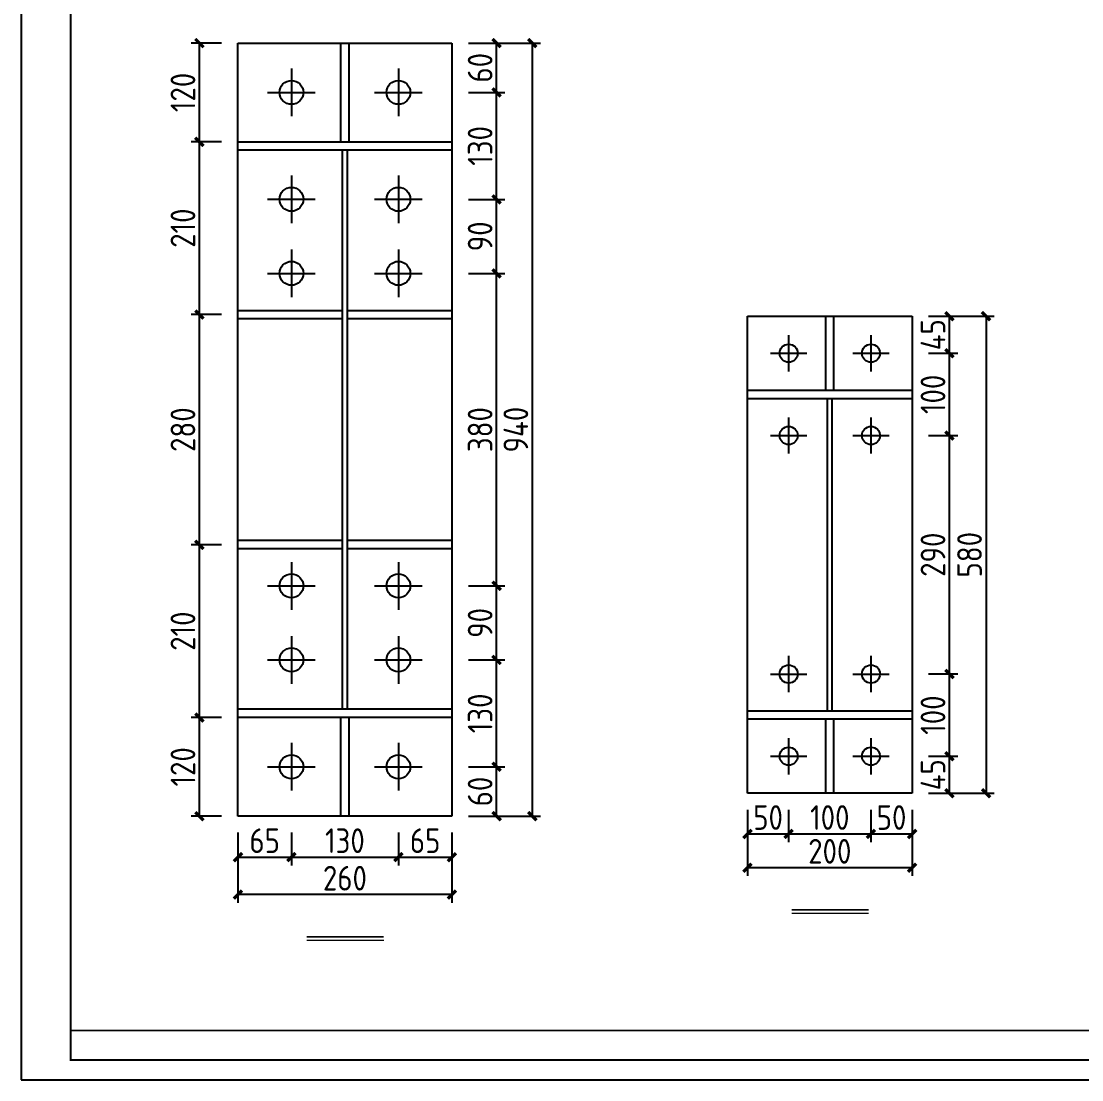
# Model space of a CAD drawing. Extents: x -41778 to 305453, y -85562 to 95360.
# Drawn here: x 104578 to 117465, y -58227 to -45356 of the extents above; entities that cross this region are included whole.
import ezdxf

# ---------------------------------------------------------------- set-up
doc = ezdxf.new("R2010")
doc.units = 0
doc.header["$LTSCALE"] = 1000
doc.header["$MEASUREMENT"] = 0
doc.layers.add('_TCH_MASK', color=7, linetype='Continuous')
doc.layers.add('PUB_TITLE', color=4, linetype='Continuous')
doc.styles.get("Standard").update_dxf_attribs({"font": 'gbenor.shx', "bigfont": 'gbcbig.shx'})
doc.dimstyles.get("Standard").update_dxf_attribs({"dimscale": 100, "dimtxt": 3.5, "dimasz": 1, "dimexe": 2.5, "dimexo": 3, "dimgap": 1.5, "dimtad": 1, "dimdec": 0, "dimzin": 0, "dimdsep": 46, "dimtxsty": 'Standard', "dimblk": 'ARCHTICK', "dimcen": 0.09, "dimadec": 0, "dimazin": 0, "dimtfac": 1, "dimtdec": 0, "dimtix": 1, "dimtmove": 2, "dimatfit": 3, "dimfxl": 1, "dimtolj": 1, "dimtzin": 0, "dimarcsym": 0})

# ---------------------------------------------------------------- blocks, each defined once
blk = doc.blocks.new('新块')
at = {"layer": 'PUB_TITLE'}
blk.add_lwpolyline([(-47560, 0), (0, 0), (0, 33640), (-47560, 33640)], close=True, dxfattribs=at)
at = {"layer": 'PUB_TITLE', "const_width": 40}
blk.add_lwpolyline([(-46560, 400), (-400, 400), (-400, 33240), (-46560, 33240)], close=True, dxfattribs=at)
at = {"layer": 'PUB_TITLE', "const_width": 32}
blk.add_lwpolyline([(-400, 1000), (-46560, 1000)], dxfattribs=at)
for tag, p in [('审定人', (-8147, 838)), ('校对', (-6621, 837)), ('工程名称', (-5026, 781)), ('阶段', (-810, 832)), ('审核人', (-8147, 641)), ('设计负责人', (-6745, 649)), ('图名', (-3347, 649)), ('日期', (-905, 632)), ('项目负责人', (-8228, 444)), ('设计人', (-6659, 447)), ('项目名称', (-5026, 479)), ('图号', (-1657, 502)), ('比例', (-810, 446))]:
    blk.add_attdef(tag, p, '', height=120)
blk = doc.blocks.new('_ArchTick')
at = {"color": 0, "linetype": 'ByBlock', "const_width": 0.4}
blk.add_lwpolyline([(-0.5, -0.5), (0.5, 0.5)], dxfattribs=at)
blk = doc.blocks.new('*D282')
at = {"layer": '_TCH_MASK', "color": 0, "lineweight": -2}
for p, q in [((107211, -55222), (107211, -55620)), ((107861, -55222), (107861, -55620)), ((107211, -55520), (107861, -55520))]:
    blk.add_line(p, q, dxfattribs=at)
at = {"layer": 'Defpoints', "color": 0}
for p in [(107211, -55022), (107861, -55022), (107861, -55520)]:
    blk.add_point(p, dxfattribs=at)
at = {"layer": '_TCH_MASK', "color": 0, "lineweight": -2, "xscale": 100, "yscale": 100, "zscale": 100, "rotation": 180}
blk.add_blockref('_ArchTick', (107211, -55520), dxfattribs=at)
at = {"layer": '_TCH_MASK', "color": 0, "lineweight": -2, "xscale": 100, "yscale": 100, "zscale": 100}
blk.add_blockref('_ArchTick', (107861, -55520), dxfattribs=at)
at = {"layer": '_TCH_MASK', "color": 0, "lineweight": 15, "insert": (107536, -55320), "char_height": 300, "attachment_point": 5}
blk.add_mtext('\\A1;65', dxfattribs=at)
blk = doc.blocks.new('*D283')
at = {"layer": '_TCH_MASK', "color": 0, "lineweight": -2}
for p, q in [((107861, -55222), (107861, -55620)), ((109161, -55222), (109161, -55620)), ((107861, -55520), (109161, -55520))]:
    blk.add_line(p, q, dxfattribs=at)
at = {"layer": 'Defpoints', "color": 0}
for p in [(107861, -55022), (109161, -55022), (109161, -55520)]:
    blk.add_point(p, dxfattribs=at)
at = {"layer": '_TCH_MASK', "color": 0, "lineweight": -2, "xscale": 100, "yscale": 100, "zscale": 100, "rotation": 180}
blk.add_blockref('_ArchTick', (107861, -55520), dxfattribs=at)
at = {"layer": '_TCH_MASK', "color": 0, "lineweight": -2, "xscale": 100, "yscale": 100, "zscale": 100}
blk.add_blockref('_ArchTick', (109161, -55520), dxfattribs=at)
at = {"layer": '_TCH_MASK', "color": 0, "lineweight": 15, "insert": (108511, -55320), "char_height": 300, "attachment_point": 5}
blk.add_mtext('\\A1;130', dxfattribs=at)
blk = doc.blocks.new('*D284')
at = {"layer": '_TCH_MASK', "color": 0, "lineweight": -2}
for p, q in [((109161, -55222), (109161, -55620)), ((109811, -55222), (109811, -55620)), ((109161, -55520), (109811, -55520))]:
    blk.add_line(p, q, dxfattribs=at)
at = {"layer": 'Defpoints', "color": 0}
for p in [(109161, -55022), (109811, -55022), (109811, -55520)]:
    blk.add_point(p, dxfattribs=at)
at = {"layer": '_TCH_MASK', "color": 0, "lineweight": -2, "xscale": 100, "yscale": 100, "zscale": 100, "rotation": 180}
blk.add_blockref('_ArchTick', (109161, -55520), dxfattribs=at)
at = {"layer": '_TCH_MASK', "color": 0, "lineweight": -2, "xscale": 100, "yscale": 100, "zscale": 100}
blk.add_blockref('_ArchTick', (109811, -55520), dxfattribs=at)
at = {"layer": '_TCH_MASK', "color": 0, "lineweight": 15, "insert": (109486, -55320), "char_height": 300, "attachment_point": 5}
blk.add_mtext('\\A1;65', dxfattribs=at)
blk = doc.blocks.new('*D285')
at = {"layer": '_TCH_MASK', "color": 0, "lineweight": -2}
for p, q in [((107211, -55222), (107211, -56076)), ((109811, -55222), (109811, -56076)), ((109811, -55976), (107211, -55976))]:
    blk.add_line(p, q, dxfattribs=at)
at = {"layer": 'Defpoints', "color": 0}
for p in [(107211, -55022), (109811, -55022), (107211, -55976)]:
    blk.add_point(p, dxfattribs=at)
at = {"layer": '_TCH_MASK', "color": 0, "lineweight": -2, "xscale": 100, "yscale": 100, "zscale": 100, "rotation": 180}
blk.add_blockref('_ArchTick', (107211, -55976), dxfattribs=at)
at = {"layer": '_TCH_MASK', "color": 0, "lineweight": -2, "xscale": 100, "yscale": 100, "zscale": 100}
blk.add_blockref('_ArchTick', (109811, -55976), dxfattribs=at)
at = {"layer": '_TCH_MASK', "color": 0, "lineweight": 15, "insert": (108511, -55776), "char_height": 300, "attachment_point": 5}
blk.add_mtext('\\A1;260', dxfattribs=at)
blk = doc.blocks.new('*D286')
at = {"layer": '_TCH_MASK', "color": 0, "lineweight": -2}
for p, q in [((110011, -54422), (110454, -54422)), ((110354, -55022), (110354, -54422)), ((110011, -55022), (110454, -55022))]:
    blk.add_line(p, q, dxfattribs=at)
at = {"layer": 'Defpoints', "color": 0}
for p in [(109811, -54422), (110354, -54422), (109811, -55022)]:
    blk.add_point(p, dxfattribs=at)
at = {"layer": '_TCH_MASK', "color": 0, "lineweight": -2, "xscale": 100, "yscale": 100, "zscale": 100}
for p, rotation in [((110354, -54422), 90), ((110354, -55022), 270)]:
    blk.add_blockref('_ArchTick', p, dxfattribs=dict(at, rotation=rotation))
at = {"layer": '_TCH_MASK', "color": 0, "lineweight": 15, "insert": (110154, -54722), "char_height": 300, "attachment_point": 5, "rotation": 90}
blk.add_mtext('\\A1;60', dxfattribs=at)
blk = doc.blocks.new('*D287')
at = {"layer": '_TCH_MASK', "color": 0, "lineweight": -2}
for p, q in [((110011, -53122), (110454, -53122)), ((110354, -54422), (110354, -53122)), ((110011, -54422), (110454, -54422))]:
    blk.add_line(p, q, dxfattribs=at)
at = {"layer": 'Defpoints', "color": 0}
for p in [(109811, -53122), (110354, -53122), (109811, -54422)]:
    blk.add_point(p, dxfattribs=at)
at = {"layer": '_TCH_MASK', "color": 0, "lineweight": -2, "xscale": 100, "yscale": 100, "zscale": 100}
for p, rotation in [((110354, -53122), 90), ((110354, -54422), 270)]:
    blk.add_blockref('_ArchTick', p, dxfattribs=dict(at, rotation=rotation))
at = {"layer": '_TCH_MASK', "color": 0, "lineweight": 15, "insert": (110154, -53772), "char_height": 300, "attachment_point": 5, "rotation": 90}
blk.add_mtext('\\A1;130', dxfattribs=at)
blk = doc.blocks.new('*D288')
at = {"layer": '_TCH_MASK', "color": 0, "lineweight": -2}
for p, q in [((110011, -52222), (110454, -52222)), ((110354, -53122), (110354, -52222)), ((110011, -53122), (110454, -53122))]:
    blk.add_line(p, q, dxfattribs=at)
at = {"layer": 'Defpoints', "color": 0}
for p in [(109811, -52222), (110354, -52222), (109811, -53122)]:
    blk.add_point(p, dxfattribs=at)
at = {"layer": '_TCH_MASK', "color": 0, "lineweight": -2, "xscale": 100, "yscale": 100, "zscale": 100}
for p, rotation in [((110354, -52222), 90), ((110354, -53122), 270)]:
    blk.add_blockref('_ArchTick', p, dxfattribs=dict(at, rotation=rotation))
at = {"layer": '_TCH_MASK', "color": 0, "lineweight": 15, "insert": (110154, -52672), "char_height": 300, "attachment_point": 5, "rotation": 90}
blk.add_mtext('\\A1;90', dxfattribs=at)
blk = doc.blocks.new('*D289')
at = {"layer": '_TCH_MASK', "color": 0, "lineweight": -2}
for p, q in [((110011, -48422), (110454, -48422)), ((110354, -52222), (110354, -48422)), ((110011, -52222), (110454, -52222))]:
    blk.add_line(p, q, dxfattribs=at)
at = {"layer": 'Defpoints', "color": 0}
for p in [(109811, -48422), (110354, -48422), (109811, -52222)]:
    blk.add_point(p, dxfattribs=at)
at = {"layer": '_TCH_MASK', "color": 0, "lineweight": -2, "xscale": 100, "yscale": 100, "zscale": 100}
for p, rotation in [((110354, -48422), 90), ((110354, -52222), 270)]:
    blk.add_blockref('_ArchTick', p, dxfattribs=dict(at, rotation=rotation))
at = {"layer": '_TCH_MASK', "color": 0, "lineweight": 15, "insert": (110154, -50322), "char_height": 300, "attachment_point": 5, "rotation": 90}
blk.add_mtext('\\A1;380', dxfattribs=at)
blk = doc.blocks.new('*D290')
at = {"layer": '_TCH_MASK', "color": 0, "lineweight": -2}
for p, q in [((110011, -47522), (110454, -47522)), ((110354, -48422), (110354, -47522)), ((110011, -48422), (110454, -48422))]:
    blk.add_line(p, q, dxfattribs=at)
at = {"layer": 'Defpoints', "color": 0}
for p in [(109811, -47522), (110354, -47522), (109811, -48422)]:
    blk.add_point(p, dxfattribs=at)
at = {"layer": '_TCH_MASK', "color": 0, "lineweight": -2, "xscale": 100, "yscale": 100, "zscale": 100}
for p, rotation in [((110354, -47522), 90), ((110354, -48422), 270)]:
    blk.add_blockref('_ArchTick', p, dxfattribs=dict(at, rotation=rotation))
at = {"layer": '_TCH_MASK', "color": 0, "lineweight": 15, "insert": (110154, -47972), "char_height": 300, "attachment_point": 5, "rotation": 90}
blk.add_mtext('\\A1;90', dxfattribs=at)
blk = doc.blocks.new('*D291')
at = {"layer": '_TCH_MASK', "color": 0, "lineweight": -2}
for p, q in [((110011, -46222), (110454, -46222)), ((110354, -47522), (110354, -46222)), ((110011, -47522), (110454, -47522))]:
    blk.add_line(p, q, dxfattribs=at)
at = {"layer": 'Defpoints', "color": 0}
for p in [(109811, -46222), (110354, -46222), (109811, -47522)]:
    blk.add_point(p, dxfattribs=at)
at = {"layer": '_TCH_MASK', "color": 0, "lineweight": -2, "xscale": 100, "yscale": 100, "zscale": 100}
for p, rotation in [((110354, -46222), 90), ((110354, -47522), 270)]:
    blk.add_blockref('_ArchTick', p, dxfattribs=dict(at, rotation=rotation))
at = {"layer": '_TCH_MASK', "color": 0, "lineweight": 15, "insert": (110154, -46872), "char_height": 300, "attachment_point": 5, "rotation": 90}
blk.add_mtext('\\A1;130', dxfattribs=at)
blk = doc.blocks.new('*D292')
at = {"layer": '_TCH_MASK', "color": 0, "lineweight": -2}
for p, q in [((110011, -45622), (110454, -45622)), ((110354, -46222), (110354, -45622)), ((110011, -46222), (110454, -46222))]:
    blk.add_line(p, q, dxfattribs=at)
at = {"layer": 'Defpoints', "color": 0}
for p in [(109811, -45622), (110354, -45622), (109811, -46222)]:
    blk.add_point(p, dxfattribs=at)
at = {"layer": '_TCH_MASK', "color": 0, "lineweight": -2, "xscale": 100, "yscale": 100, "zscale": 100}
for p, rotation in [((110354, -45622), 90), ((110354, -46222), 270)]:
    blk.add_blockref('_ArchTick', p, dxfattribs=dict(at, rotation=rotation))
at = {"layer": '_TCH_MASK', "color": 0, "lineweight": 15, "insert": (110154, -45922), "char_height": 300, "attachment_point": 5, "rotation": 90}
blk.add_mtext('\\A1;60', dxfattribs=at)
blk = doc.blocks.new('*D293')
at = {"layer": '_TCH_MASK', "color": 0, "lineweight": -2}
for p, q in [((110011, -45622), (110888, -45622)), ((110788, -45622), (110788, -55022)), ((110011, -55022), (110888, -55022))]:
    blk.add_line(p, q, dxfattribs=at)
at = {"layer": 'Defpoints', "color": 0}
for p in [(109811, -45622), (109811, -55022), (110788, -55022)]:
    blk.add_point(p, dxfattribs=at)
at = {"layer": '_TCH_MASK', "color": 0, "lineweight": -2, "xscale": 100, "yscale": 100, "zscale": 100}
for p, rotation in [((110788, -45622), 90), ((110788, -55022), 270)]:
    blk.add_blockref('_ArchTick', p, dxfattribs=dict(at, rotation=rotation))
at = {"layer": '_TCH_MASK', "color": 0, "lineweight": 15, "insert": (110588, -50322), "char_height": 300, "attachment_point": 5, "rotation": 90}
blk.add_mtext('\\A1;940', dxfattribs=at)
blk = doc.blocks.new('*D294')
at = {"layer": '_TCH_MASK', "color": 0, "lineweight": -2}
for p, q in [((107011, -53822), (106643, -53822)), ((106743, -55022), (106743, -53822)), ((107011, -55022), (106643, -55022))]:
    blk.add_line(p, q, dxfattribs=at)
at = {"layer": 'Defpoints', "color": 0}
for p in [(106743, -53822), (107211, -53822), (107211, -55022)]:
    blk.add_point(p, dxfattribs=at)
at = {"layer": '_TCH_MASK', "color": 0, "lineweight": -2, "xscale": 100, "yscale": 100, "zscale": 100}
for p, rotation in [((106743, -53822), 90), ((106743, -55022), 270)]:
    blk.add_blockref('_ArchTick', p, dxfattribs=dict(at, rotation=rotation))
at = {"layer": '_TCH_MASK', "color": 0, "lineweight": 15, "insert": (106543, -54422), "char_height": 300, "attachment_point": 5, "rotation": 90}
blk.add_mtext('\\A1;120', dxfattribs=at)
blk = doc.blocks.new('*D295')
at = {"layer": '_TCH_MASK', "color": 0, "lineweight": -2}
for p, q in [((107011, -51722), (106643, -51722)), ((106743, -53822), (106743, -51722)), ((107011, -53822), (106643, -53822))]:
    blk.add_line(p, q, dxfattribs=at)
at = {"layer": 'Defpoints', "color": 0}
for p in [(106743, -51722), (107211, -51722), (107211, -53822)]:
    blk.add_point(p, dxfattribs=at)
at = {"layer": '_TCH_MASK', "color": 0, "lineweight": -2, "xscale": 100, "yscale": 100, "zscale": 100}
for p, rotation in [((106743, -51722), 90), ((106743, -53822), 270)]:
    blk.add_blockref('_ArchTick', p, dxfattribs=dict(at, rotation=rotation))
at = {"layer": '_TCH_MASK', "color": 0, "lineweight": 15, "insert": (106543, -52772), "char_height": 300, "attachment_point": 5, "rotation": 90}
blk.add_mtext('\\A1;210', dxfattribs=at)
blk = doc.blocks.new('*D296')
at = {"layer": '_TCH_MASK', "color": 0, "lineweight": -2}
for p, q in [((107011, -48922), (106643, -48922)), ((106743, -51722), (106743, -48922)), ((107011, -51722), (106643, -51722))]:
    blk.add_line(p, q, dxfattribs=at)
at = {"layer": 'Defpoints', "color": 0}
for p in [(106743, -48922), (107211, -48922), (107211, -51722)]:
    blk.add_point(p, dxfattribs=at)
at = {"layer": '_TCH_MASK', "color": 0, "lineweight": -2, "xscale": 100, "yscale": 100, "zscale": 100}
for p, rotation in [((106743, -48922), 90), ((106743, -51722), 270)]:
    blk.add_blockref('_ArchTick', p, dxfattribs=dict(at, rotation=rotation))
at = {"layer": '_TCH_MASK', "color": 0, "lineweight": 15, "insert": (106543, -50322), "char_height": 300, "attachment_point": 5, "rotation": 90}
blk.add_mtext('\\A1;280', dxfattribs=at)
blk = doc.blocks.new('*D297')
at = {"layer": '_TCH_MASK', "color": 0, "lineweight": -2}
for p, q in [((107011, -46822), (106643, -46822)), ((106743, -48922), (106743, -46822)), ((107011, -48922), (106643, -48922))]:
    blk.add_line(p, q, dxfattribs=at)
at = {"layer": 'Defpoints', "color": 0}
for p in [(106743, -46822), (107211, -46822), (107211, -48922)]:
    blk.add_point(p, dxfattribs=at)
at = {"layer": '_TCH_MASK', "color": 0, "lineweight": -2, "xscale": 100, "yscale": 100, "zscale": 100}
for p, rotation in [((106743, -46822), 90), ((106743, -48922), 270)]:
    blk.add_blockref('_ArchTick', p, dxfattribs=dict(at, rotation=rotation))
at = {"layer": '_TCH_MASK', "color": 0, "lineweight": 15, "insert": (106543, -47872), "char_height": 300, "attachment_point": 5, "rotation": 90}
blk.add_mtext('\\A1;210', dxfattribs=at)
blk = doc.blocks.new('*D298')
at = {"layer": '_TCH_MASK', "color": 0, "lineweight": -2}
for p, q in [((107011, -45622), (106643, -45622)), ((106743, -46822), (106743, -45622)), ((107011, -46822), (106643, -46822))]:
    blk.add_line(p, q, dxfattribs=at)
at = {"layer": 'Defpoints', "color": 0}
for p in [(106743, -45622), (107211, -45622), (107211, -46822)]:
    blk.add_point(p, dxfattribs=at)
at = {"layer": '_TCH_MASK', "color": 0, "lineweight": -2, "xscale": 100, "yscale": 100, "zscale": 100}
for p, rotation in [((106743, -45622), 90), ((106743, -46822), 270)]:
    blk.add_blockref('_ArchTick', p, dxfattribs=dict(at, rotation=rotation))
at = {"layer": '_TCH_MASK', "color": 0, "lineweight": 15, "insert": (106543, -46222), "char_height": 300, "attachment_point": 5, "rotation": 90}
blk.add_mtext('\\A1;120', dxfattribs=at)
blk = doc.blocks.new('*D299')
at = {"layer": '_TCH_MASK', "color": 0, "lineweight": -2}
for p, q in [((113403, -54943), (113403, -55338)), ((113903, -54943), (113903, -55338)), ((113403, -55238), (113903, -55238))]:
    blk.add_line(p, q, dxfattribs=at)
at = {"layer": 'Defpoints', "color": 0}
for p in [(113403, -54743), (113903, -54743), (113903, -55238)]:
    blk.add_point(p, dxfattribs=at)
at = {"layer": '_TCH_MASK', "color": 0, "lineweight": -2, "xscale": 100, "yscale": 100, "zscale": 100, "rotation": 180}
blk.add_blockref('_ArchTick', (113403, -55238), dxfattribs=at)
at = {"layer": '_TCH_MASK', "color": 0, "lineweight": -2, "xscale": 100, "yscale": 100, "zscale": 100}
blk.add_blockref('_ArchTick', (113903, -55238), dxfattribs=at)
at = {"layer": '_TCH_MASK', "color": 0, "lineweight": 15, "insert": (113653, -55038), "char_height": 300, "attachment_point": 5}
blk.add_mtext('\\A1;50', dxfattribs=at)
blk = doc.blocks.new('*D300')
at = {"layer": '_TCH_MASK', "color": 0, "lineweight": -2}
for p, q in [((113903, -54943), (113903, -55338)), ((114903, -54943), (114903, -55338)), ((113903, -55238), (114903, -55238))]:
    blk.add_line(p, q, dxfattribs=at)
at = {"layer": 'Defpoints', "color": 0}
for p in [(113903, -54743), (114903, -54743), (114903, -55238)]:
    blk.add_point(p, dxfattribs=at)
at = {"layer": '_TCH_MASK', "color": 0, "lineweight": -2, "xscale": 100, "yscale": 100, "zscale": 100, "rotation": 180}
blk.add_blockref('_ArchTick', (113903, -55238), dxfattribs=at)
at = {"layer": '_TCH_MASK', "color": 0, "lineweight": -2, "xscale": 100, "yscale": 100, "zscale": 100}
blk.add_blockref('_ArchTick', (114903, -55238), dxfattribs=at)
at = {"layer": '_TCH_MASK', "color": 0, "lineweight": 15, "insert": (114403, -55038), "char_height": 300, "attachment_point": 5}
blk.add_mtext('\\A1;100', dxfattribs=at)
blk = doc.blocks.new('*D301')
at = {"layer": '_TCH_MASK', "color": 0, "lineweight": -2}
for p, q in [((114903, -54943), (114903, -55338)), ((115403, -54943), (115403, -55338)), ((114903, -55238), (115403, -55238))]:
    blk.add_line(p, q, dxfattribs=at)
at = {"layer": 'Defpoints', "color": 0}
for p in [(114903, -54743), (115403, -54743), (115403, -55238)]:
    blk.add_point(p, dxfattribs=at)
at = {"layer": '_TCH_MASK', "color": 0, "lineweight": -2, "xscale": 100, "yscale": 100, "zscale": 100, "rotation": 180}
blk.add_blockref('_ArchTick', (114903, -55238), dxfattribs=at)
at = {"layer": '_TCH_MASK', "color": 0, "lineweight": -2, "xscale": 100, "yscale": 100, "zscale": 100}
blk.add_blockref('_ArchTick', (115403, -55238), dxfattribs=at)
at = {"layer": '_TCH_MASK', "color": 0, "lineweight": 15, "insert": (115153, -55038), "char_height": 300, "attachment_point": 5}
blk.add_mtext('\\A1;50', dxfattribs=at)
blk = doc.blocks.new('*D302')
at = {"layer": '_TCH_MASK', "color": 0, "lineweight": -2}
for p, q in [((113403, -54943), (113403, -55749)), ((115403, -54943), (115403, -55749)), ((115403, -55649), (113403, -55649))]:
    blk.add_line(p, q, dxfattribs=at)
at = {"layer": 'Defpoints', "color": 0}
for p in [(113403, -54743), (115403, -54743), (113403, -55649)]:
    blk.add_point(p, dxfattribs=at)
at = {"layer": '_TCH_MASK', "color": 0, "lineweight": -2, "xscale": 100, "yscale": 100, "zscale": 100, "rotation": 180}
blk.add_blockref('_ArchTick', (113403, -55649), dxfattribs=at)
at = {"layer": '_TCH_MASK', "color": 0, "lineweight": -2, "xscale": 100, "yscale": 100, "zscale": 100}
blk.add_blockref('_ArchTick', (115403, -55649), dxfattribs=at)
at = {"layer": '_TCH_MASK', "color": 0, "lineweight": 15, "insert": (114403, -55449), "char_height": 300, "attachment_point": 5}
blk.add_mtext('\\A1;200', dxfattribs=at)
blk = doc.blocks.new('*D303')
at = {"layer": '_TCH_MASK', "color": 0, "lineweight": -2}
for p, q in [((115603, -54293), (115957, -54293)), ((115857, -54743), (115857, -54293)), ((115603, -54743), (115957, -54743))]:
    blk.add_line(p, q, dxfattribs=at)
at = {"layer": 'Defpoints', "color": 0}
for p in [(115403, -54293), (115857, -54293), (115403, -54743)]:
    blk.add_point(p, dxfattribs=at)
at = {"layer": '_TCH_MASK', "color": 0, "lineweight": -2, "xscale": 100, "yscale": 100, "zscale": 100}
for p, rotation in [((115857, -54293), 90), ((115857, -54743), 270)]:
    blk.add_blockref('_ArchTick', p, dxfattribs=dict(at, rotation=rotation))
at = {"layer": '_TCH_MASK', "color": 0, "lineweight": 15, "insert": (115657, -54518), "char_height": 300, "attachment_point": 5, "rotation": 90}
blk.add_mtext('\\A1;45', dxfattribs=at)
blk = doc.blocks.new('*D304')
at = {"layer": '_TCH_MASK', "color": 0, "lineweight": -2}
for p, q in [((115603, -53293), (115957, -53293)), ((115857, -54293), (115857, -53293)), ((115603, -54293), (115957, -54293))]:
    blk.add_line(p, q, dxfattribs=at)
at = {"layer": 'Defpoints', "color": 0}
for p in [(115403, -53293), (115857, -53293), (115403, -54293)]:
    blk.add_point(p, dxfattribs=at)
at = {"layer": '_TCH_MASK', "color": 0, "lineweight": -2, "xscale": 100, "yscale": 100, "zscale": 100}
for p, rotation in [((115857, -53293), 90), ((115857, -54293), 270)]:
    blk.add_blockref('_ArchTick', p, dxfattribs=dict(at, rotation=rotation))
at = {"layer": '_TCH_MASK', "color": 0, "lineweight": 15, "insert": (115657, -53793), "char_height": 300, "attachment_point": 5, "rotation": 90}
blk.add_mtext('\\A1;100', dxfattribs=at)
blk = doc.blocks.new('*D305')
at = {"layer": '_TCH_MASK', "color": 0, "lineweight": -2}
for p, q in [((115603, -50393), (115957, -50393)), ((115857, -53293), (115857, -50393)), ((115603, -53293), (115957, -53293))]:
    blk.add_line(p, q, dxfattribs=at)
at = {"layer": 'Defpoints', "color": 0}
for p in [(115403, -50393), (115857, -50393), (115403, -53293)]:
    blk.add_point(p, dxfattribs=at)
at = {"layer": '_TCH_MASK', "color": 0, "lineweight": -2, "xscale": 100, "yscale": 100, "zscale": 100}
for p, rotation in [((115857, -50393), 90), ((115857, -53293), 270)]:
    blk.add_blockref('_ArchTick', p, dxfattribs=dict(at, rotation=rotation))
at = {"layer": '_TCH_MASK', "color": 0, "lineweight": 15, "insert": (115657, -51843), "char_height": 300, "attachment_point": 5, "rotation": 90}
blk.add_mtext('\\A1;290', dxfattribs=at)
blk = doc.blocks.new('*D306')
at = {"layer": '_TCH_MASK', "color": 0, "lineweight": -2}
for p, q in [((115603, -49393), (115957, -49393)), ((115857, -50393), (115857, -49393)), ((115603, -50393), (115957, -50393))]:
    blk.add_line(p, q, dxfattribs=at)
at = {"layer": 'Defpoints', "color": 0}
for p in [(115403, -49393), (115857, -49393), (115403, -50393)]:
    blk.add_point(p, dxfattribs=at)
at = {"layer": '_TCH_MASK', "color": 0, "lineweight": -2, "xscale": 100, "yscale": 100, "zscale": 100}
for p, rotation in [((115857, -49393), 90), ((115857, -50393), 270)]:
    blk.add_blockref('_ArchTick', p, dxfattribs=dict(at, rotation=rotation))
at = {"layer": '_TCH_MASK', "color": 0, "lineweight": 15, "insert": (115657, -49893), "char_height": 300, "attachment_point": 5, "rotation": 90}
blk.add_mtext('\\A1;100', dxfattribs=at)
blk = doc.blocks.new('*D307')
at = {"layer": '_TCH_MASK', "color": 0, "lineweight": -2}
for p, q in [((115603, -48943), (115957, -48943)), ((115857, -49393), (115857, -48943)), ((115603, -49393), (115957, -49393))]:
    blk.add_line(p, q, dxfattribs=at)
at = {"layer": 'Defpoints', "color": 0}
for p in [(115403, -48943), (115857, -48943), (115403, -49393)]:
    blk.add_point(p, dxfattribs=at)
at = {"layer": '_TCH_MASK', "color": 0, "lineweight": -2, "xscale": 100, "yscale": 100, "zscale": 100}
for p, rotation in [((115857, -48943), 90), ((115857, -49393), 270)]:
    blk.add_blockref('_ArchTick', p, dxfattribs=dict(at, rotation=rotation))
at = {"layer": '_TCH_MASK', "color": 0, "lineweight": 15, "insert": (115657, -49168), "char_height": 300, "attachment_point": 5, "rotation": 90}
blk.add_mtext('\\A1;45', dxfattribs=at)
blk = doc.blocks.new('*D308')
at = {"layer": '_TCH_MASK', "color": 0, "lineweight": -2}
for p, q in [((115603, -48943), (116401, -48943)), ((116301, -48943), (116301, -54743)), ((115603, -54743), (116401, -54743))]:
    blk.add_line(p, q, dxfattribs=at)
at = {"layer": 'Defpoints', "color": 0}
for p in [(115403, -48943), (115403, -54743), (116301, -54743)]:
    blk.add_point(p, dxfattribs=at)
at = {"layer": '_TCH_MASK', "color": 0, "lineweight": -2, "xscale": 100, "yscale": 100, "zscale": 100}
for p, rotation in [((116301, -48943), 90), ((116301, -54743), 270)]:
    blk.add_blockref('_ArchTick', p, dxfattribs=dict(at, rotation=rotation))
at = {"layer": '_TCH_MASK', "color": 0, "lineweight": 15, "insert": (116101, -51843), "char_height": 300, "attachment_point": 5, "rotation": 90}
blk.add_mtext('\\A1;580', dxfattribs=at)

msp = doc.modelspace()

# ---------------------------------------------------------------- linework, layer by layer
for p, q in [((107210.9, -45621.6), (109810.9, -45621.6)), ((107210.9, -55021.6), (107210.9, -45621.6)), ((108460.9, -46821.6), (108460.9, -45621.6)), ((108560.9, -46821.6), (108560.9, -45621.6)), ((109810.9, -45621.6), (109810.9, -55021.6)), ((107860.9, -45931.6), (107860.9, -46511.6)), ((109160.9, -45931.6), (109160.9, -46511.6)), ((107570.9, -46221.6), (108150.9, -46221.6)), ((108870.9, -46221.6), (109450.9, -46221.6)), ((107210.9, -46821.6), (109810.9, -46821.6)), ((107210.9, -46921.6), (109810.9, -46921.6)), ((108480.9, -53721.6), (108480.9, -46921.6)), ((108540.9, -53721.6), (108540.9, -46921.6)), ((107860.9, -47231.6), (107860.9, -47811.6)), ((109160.9, -47231.6), (109160.9, -47811.6)), ((107570.9, -47521.6), (108150.9, -47521.6)), ((108870.9, -47521.6), (109450.9, -47521.6)), ((107860.9, -48131.6), (107860.9, -48711.6)), ((109160.9, -48131.6), (109160.9, -48711.6)), ((107570.9, -48421.6), (108150.9, -48421.6)), ((108870.9, -48421.6), (109450.9, -48421.6)), ((107210.9, -48871.6), (108480.9, -48871.6)), ((107210.9, -48971.6), (108480.9, -48971.6)), ((108540.9, -48871.6), (109810.9, -48871.6)), ((108540.9, -48971.6), (109810.9, -48971.6)), ((113403.1, -48943.4), (115403.1, -48943.4)), ((113403.1, -54743.4), (113403.1, -48943.4)), ((114353.1, -49843.4), (114353.1, -48943.4)), ((114453.1, -49843.4), (114453.1, -48943.4)), ((115403.1, -48943.4), (115403.1, -54743.4)), ((113903.1, -49173.4), (113903.1, -49613.4)), ((114903.1, -49173.4), (114903.1, -49613.4)), ((113683.1, -49393.4), (114123.1, -49393.4)), ((114683.1, -49393.4), (115123.1, -49393.4)), ((113403.1, -49843.4), (115403.1, -49843.4)), ((113403.1, -49943.4), (115403.1, -49943.4)), ((114373.1, -53743.4), (114373.1, -49943.4)), ((114433.1, -53743.4), (114433.1, -49943.4)), ((113903.1, -50173.4), (113903.1, -50613.4)), ((114903.1, -50173.4), (114903.1, -50613.4)), ((113683.1, -50393.4), (114123.1, -50393.4)), ((114683.1, -50393.4), (115123.1, -50393.4)), ((108480.9, -51671.6), (107210.9, -51671.6)), ((109810.9, -51671.6), (108540.9, -51671.6)), ((108480.9, -51771.6), (107210.9, -51771.6)), ((109810.9, -51771.6), (108540.9, -51771.6)), ((107860.9, -51931.6), (107860.9, -52511.6)), ((109160.9, -51931.6), (109160.9, -52511.6)), ((107570.9, -52221.6), (108150.9, -52221.6)), ((108870.9, -52221.6), (109450.9, -52221.6)), ((107860.9, -52831.6), (107860.9, -53411.6)), ((109160.9, -52831.6), (109160.9, -53411.6)), ((113903.1, -53073.4), (113903.1, -53513.4)), ((114903.1, -53073.4), (114903.1, -53513.4)), ((107570.9, -53121.6), (108150.9, -53121.6)), ((108870.9, -53121.6), (109450.9, -53121.6)), ((113683.1, -53293.4), (114123.1, -53293.4)), ((114683.1, -53293.4), (115123.1, -53293.4)), ((109810.9, -53721.6), (107210.9, -53721.6)), ((109810.9, -53821.6), (107210.9, -53821.6)), ((108460.9, -55021.6), (108460.9, -53821.6)), ((108560.9, -55021.6), (108560.9, -53821.6)), ((115403.1, -53743.4), (113403.1, -53743.4)), ((115403.1, -53843.4), (113403.1, -53843.4)), ((114353.1, -54743.4), (114353.1, -53843.4)), ((114453.1, -54743.4), (114453.1, -53843.4)), ((113903.1, -54073.4), (113903.1, -54513.4)), ((114903.1, -54073.4), (114903.1, -54513.4)), ((107860.9, -54131.6), (107860.9, -54711.6)), ((109160.9, -54131.6), (109160.9, -54711.6)), ((113683.1, -54293.4), (114123.1, -54293.4)), ((114683.1, -54293.4), (115123.1, -54293.4)), ((107570.9, -54421.6), (108150.9, -54421.6)), ((108870.9, -54421.6), (109450.9, -54421.6)), ((115403.1, -54743.4), (113403.1, -54743.4)), ((109810.9, -55021.6), (107210.9, -55021.6))]:
    msp.add_line(p, q)
for centre, radius in [((107860.9, -46221.6), 145), ((109160.9, -46221.6), 145), ((107860.9, -47521.6), 145), ((109160.9, -47521.6), 145), ((107860.9, -48421.6), 145), ((109160.9, -48421.6), 145), ((113903.1, -49393.4), 110), ((114903.1, -49393.4), 110), ((113903.1, -50393.4), 110), ((114903.1, -50393.4), 110), ((107860.9, -52221.6), 145), ((109160.9, -52221.6), 145), ((107860.9, -53121.6), 145), ((109160.9, -53121.6), 145), ((113903.1, -53293.4), 110), ((114903.1, -53293.4), 110), ((113903.1, -54293.4), 110), ((114903.1, -54293.4), 110), ((107860.9, -54421.6), 145), ((109160.9, -54421.6), 145)]:
    msp.add_circle(centre, radius)
at = {"layer": '_TCH_MASK', "lineweight": 15}
for p, q in [((114874, -56207), (113940, -56207)), ((108981.9, -56534.9), (108047.9, -56534.9))]:
    msp.add_line(p, q, dxfattribs=at)
at = {"layer": '_TCH_MASK', "lineweight": 15, "const_width": 20}
for points in [[(113940, -56161.7), (114874, -56161.7)], [(108047.9, -56489.5), (108981.9, -56489.5)]]:
    msp.add_lwpolyline(points, dxfattribs=at)

# ---------------------------------------------------------------- block references
at = {"layer": '_TCH_MASK', "color": 0, "lineweight": 15, "xscale": 0.5991881125373766, "yscale": 0.5991881125373766, "zscale": 0.5991881126365302}
msp.add_blockref('新块', (133075, -58227.2), dxfattribs=at)

# ---------------------------------------------------------------- dimensions: what is measured, and where the dimension line sits
at = {"layer": '_TCH_MASK', "lineweight": 15}
for base, p1, p2, picture, middle in [((106742.9, -45621.6), (107210.9, -46821.6), (107210.9, -45621.6), '*D298', (106542.9, -46221.6)), ((110354.1, -45621.6), (109810.9, -46221.6), (109810.9, -45621.6), '*D292', (110154.1, -45921.6)), ((110788.3, -55021.6), (109810.9, -45621.6), (109810.9, -55021.6), '*D293', (110588.3, -50321.6)), ((110354.1, -46221.6), (109810.9, -47521.6), (109810.9, -46221.6), '*D291', (110154.1, -46871.6)), ((106742.9, -46821.6), (107210.9, -48921.6), (107210.9, -46821.6), '*D297', (106542.9, -47871.6)), ((110354.1, -47521.6), (109810.9, -48421.6), (109810.9, -47521.6), '*D290', (110154.1, -47971.6)), ((110354.1, -48421.6), (109810.9, -52221.6), (109810.9, -48421.6), '*D289', (110154.1, -50321.6)), ((106742.9, -48921.6), (107210.9, -51721.6), (107210.9, -48921.6), '*D296', (106542.9, -50321.6)), ((115856.7, -48943.4), (115403.1, -49393.4), (115403.1, -48943.4), '*D307', (115656.7, -49168.4)), ((116300.8, -54743.4), (115403.1, -48943.4), (115403.1, -54743.4), '*D308', (116100.8, -51843.4)), ((115856.7, -49393.4), (115403.1, -50393.4), (115403.1, -49393.4), '*D306', (115656.7, -49893.4)), ((115856.7, -50393.4), (115403.1, -53293.4), (115403.1, -50393.4), '*D305', (115656.7, -51843.4)), ((106742.9, -51721.6), (107210.9, -53821.6), (107210.9, -51721.6), '*D295', (106542.9, -52771.6)), ((110354.1, -52221.6), (109810.9, -53121.6), (109810.9, -52221.6), '*D288', (110154.1, -52671.6)), ((110354.1, -53121.6), (109810.9, -54421.6), (109810.9, -53121.6), '*D287', (110154.1, -53771.6)), ((115856.7, -53293.4), (115403.1, -54293.4), (115403.1, -53293.4), '*D304', (115656.7, -53793.4)), ((106742.9, -53821.6), (107210.9, -55021.6), (107210.9, -53821.6), '*D294', (106542.9, -54421.6)), ((115856.7, -54293.4), (115403.1, -54743.4), (115403.1, -54293.4), '*D303', (115656.7, -54518.4)), ((110354.1, -54421.6), (109810.9, -55021.6), (109810.9, -54421.6), '*D286', (110154.1, -54721.6))]:
    dim = msp.add_linear_dim(base=base, p1=p1, p2=p2, angle=90, dimstyle='Standard', override={"dimtxt": 3, "dimexe": 1, "dimexo": 2, "dimgap": 0.5, "dimlfac": 0.1}, dxfattribs=at)
    dim.commit()
    dim.dimension.update_dxf_attribs({"geometry": picture, "text_midpoint": middle})
for base, p1, p2, picture, middle in [((113903.1, -55237.9), (113403.1, -54743.4), (113903.1, -54743.4), '*D299', (113653.1, -55037.9)), ((113403.1, -55648.5), (115403.1, -54743.4), (113403.1, -54743.4), '*D302', (114403.1, -55448.5)), ((114903.1, -55237.9), (113903.1, -54743.4), (114903.1, -54743.4), '*D300', (114403.1, -55037.9)), ((115403.1, -55237.9), (114903.1, -54743.4), (115403.1, -54743.4), '*D301', (115153.1, -55037.9)), ((107860.9, -55519.7), (107210.9, -55021.6), (107860.9, -55021.6), '*D282', (107535.9, -55319.7)), ((107210.9, -55976.4), (109810.9, -55021.6), (107210.9, -55021.6), '*D285', (108510.9, -55776.4)), ((109160.9, -55519.7), (107860.9, -55021.6), (109160.9, -55021.6), '*D283', (108510.9, -55319.7)), ((109810.9, -55519.7), (109160.9, -55021.6), (109810.9, -55021.6), '*D284', (109485.9, -55319.7))]:
    dim = msp.add_linear_dim(base=base, p1=p1, p2=p2, dimstyle='Standard', override={"dimtxt": 3, "dimexe": 1, "dimexo": 2, "dimgap": 0.5, "dimlfac": 0.1}, dxfattribs=at)
    dim.commit()
    dim.dimension.update_dxf_attribs({"geometry": picture, "text_midpoint": middle})

doc.saveas('drawing.dxf')
